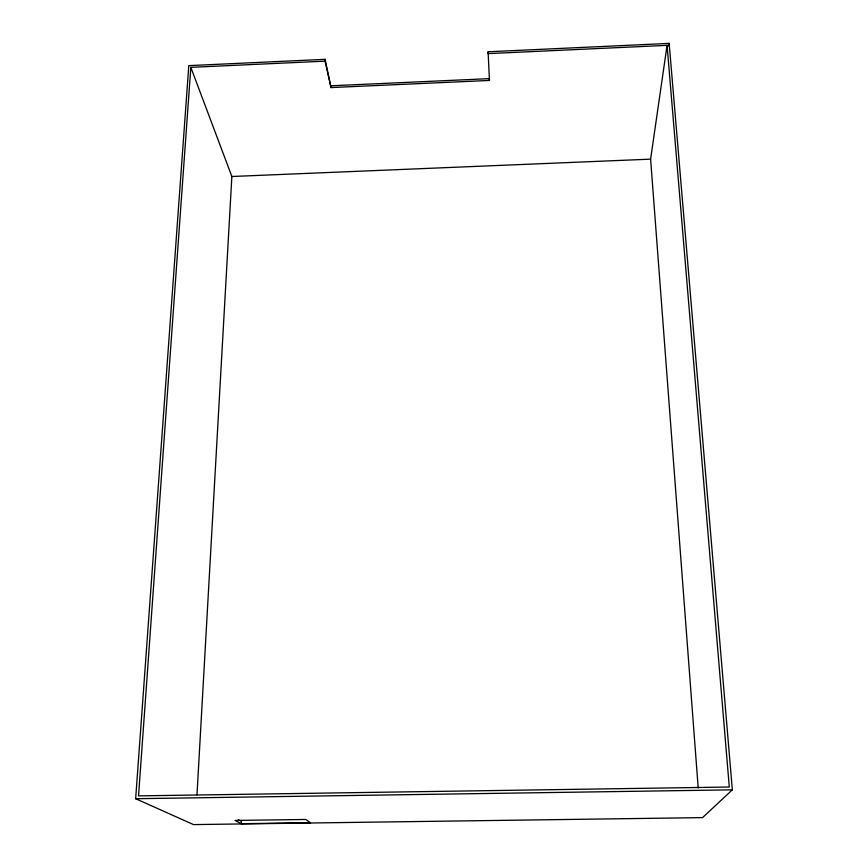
<?xml version="1.0" encoding="UTF-8"?>
<svg xmlns="http://www.w3.org/2000/svg" width="868" height="868" viewBox="0 0 868 868"><rect width="100%" height="100%" fill="white"/><g stroke="black" fill="none" stroke-linecap="round" stroke-linejoin="round"><path stroke-width="1.3" d="M331.034 87.581L325.099 59.328L188.801 65.632L135.658 798.712L193.553 824.6L702.548 817.623L732.342 789.837L669.163 43.4L488.109 51.776L488.152 53.621L667.069 45.353L729.294 787.026L138.533 795.88L190.83 67.357L325.044 61.151L331.034 87.581L489.444 80.442L489.4 78.641L331.088 85.791M325.044 61.151L325.099 59.328M241.25 823.699L235.033 820.444L305.742 819.468L310.505 822.755L241.25 823.699L241.358 821.291L238.255 819.642M196.982 794.871L231.864 176.508L190.83 67.357M698.197 787.905L650.609 159.148L667.069 45.353M668.772 46.08L669.163 43.4M231.864 176.508L650.609 159.148M135.658 798.712L732.342 789.837M488.109 51.776L489.444 80.442"/></g></svg>
